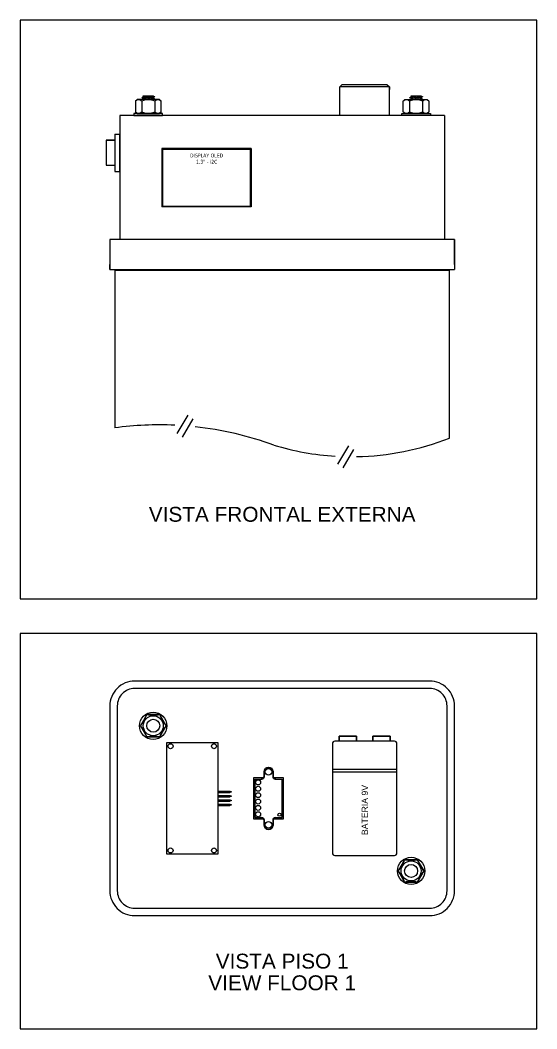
# Model space of a CAD drawing. Header units: millimetres. Extents: x 964 to 2741, y 814 to 2223.
# Drawn here: x 1795 to 2003.4, y 1640.8 to 2047.2 of the extents above; entities that cross this region are included whole.
import ezdxf

# ---------------------------------------------------------------- set-up
doc = ezdxf.new("R2010")
doc.units = ezdxf.units.MM
doc.linetypes.add('CONTINU', pattern=[0])
doc.linetypes.add('HIDDEN2', pattern=[0.1875, 0.125, -0.0625])
doc.layers.add('BOLTS', color=9, linetype='Continuous')
doc.layers.add('contorno', color=7, linetype='CONTINU', lineweight=30)
doc.layers.add('Taglio', color=7, linetype='Continuous', true_color=0xc0240f)
doc.styles.get("Standard").update_dxf_attribs({"font": 'arial.ttf'})
doc.styles.add('times 2', font='tahoma.ttf')

# ---------------------------------------------------------------- blocks, each defined once
blk = doc.blocks.new('acima')
for points in [[(2082.15, 1497.55), (2201.15, 1497.55, 0.414214), (2211.15, 1507.55), (2211.15, 1582.05, 0.414214), (2201.15, 1592.05), (2082.15, 1592.05, 0.414214), (2072.15, 1582.05), (2072.15, 1507.55, 0.414214)], [(2208.15, 1582.05, 0.414214), (2201.15, 1589.05), (2082.15, 1589.05, 0.414214), (2075.15, 1582.05), (2075.15, 1507.55, 0.414214), (2082.15, 1500.55), (2201.15, 1500.55, 0.414214), (2208.15, 1507.55)]]:
    blk.add_lwpolyline(points, format="xyb", close=True)
blk = doc.blocks.new('A$C39A03A76')
at = {"layer": 'BOLTS', "color": 251}
blk.add_lwpolyline([(-0.016, 0, 0.099848), (-0.008, 0.0139, 0.099848), (0.008, 0.0139, 0.099848), (0.016, 0, 0.099848), (0.008, -0.0139, 0.099848), (-0.008, -0.0139, 0.099848)], format="xyb", close=True, dxfattribs=at)
at = {"layer": 'BOLTS', "color": 252}
blk.add_lwpolyline([(0.016, 0), (0.008, 0.0139), (-0.008, 0.0139), (-0.016, 0), (-0.008, -0.0139), (0.008, -0.0139)], close=True, dxfattribs=at)
at = {"layer": 'BOLTS', "color": 251}
blk.add_circle((0, 0), 0.0124, dxfattribs=at)
at = {"layer": 'BOLTS', "color": 9}
blk.add_circle((0, 0), 0.008, dxfattribs=at)
blk = doc.blocks.new('BATERIARIA')
for p, q in [((1124.69, 2121.75), (1124.69, 2097.75)), ((1169.69, 2122.75), (1125.69, 2122.75)), ((1159.43, 2122.75), (1158.43, 2122.75)), ((1158.43, 2122.75), (1158.43, 2096.75)), ((1159.43, 2122.75), (1159.43, 2096.75)), ((1170.69, 2097.75), (1170.69, 2121.75)), ((1125.69, 2096.75), (1169.69, 2096.75))]:
    blk.add_line(p, q)
for centre, start, end in [((1125.69, 2121.75), 90, 180), ((1169.69, 2121.75), 0, 90), ((1125.69, 2097.75), 180, 270), ((1169.69, 2097.75), 270, 0)]:
    blk.add_arc(centre, 1, start, end)
at = {"layer": 'contorno'}
for p, q in [((1170.69, 2120), (1172.69, 2120)), ((1172.69, 2120), (1172.69, 2113)), ((1172.69, 2113), (1170.69, 2113)), ((1172.69, 2106.5), (1170.69, 2106.5)), ((1172.69, 2099.5), (1172.69, 2106.5)), ((1170.69, 2099.5), (1172.69, 2099.5))]:
    blk.add_line(p, q, dxfattribs=at)
at = {"layer": 'contorno', "insert": (1132.91, 2110.93), "char_height": 2.5, "attachment_point": 1}
blk.add_mtext_dynamic_manual_height_columns('BATERIA 9V', width=21.9614, gutter_width=12.5, heights=[0], dxfattribs=at)

msp = doc.modelspace()

# ---------------------------------------------------------------- linework, layer by layer
for p, q in [((1795.037, 2047.247), (1795.037, 1814.08)), ((2003.409, 2047.247), (1795.037, 2047.247)), ((2003.409, 1814.08), (2003.409, 2047.247)), ((1924.954, 2021.329), (1923.954, 2020.329)), ((1923.954, 2008.829), (1923.954, 2020.329)), ((1943.954, 2020.329), (1923.954, 2020.329)), ((1924.954, 2021.329), (1942.954, 2021.329)), ((1942.954, 2021.329), (1943.954, 2020.329)), ((1943.954, 2008.829), (1943.954, 2020.329)), ((1943.954, 2020.329), (1943.954, 2019.329)), ((1848.839, 2016.597), (1844.569, 2016.597)), ((1956.839, 2016.597), (1952.569, 2016.597)), ((1842.182, 2015.329), (1841.504, 2014.651)), ((1841.504, 2014.651), (1841.504, 2010.288)), ((1851.225, 2015.329), (1842.182, 2015.329)), ((1844.104, 2014.651), (1844.104, 2010.288)), ((1849.304, 2014.651), (1849.304, 2010.288)), ((1851.904, 2014.651), (1851.225, 2015.329)), ((1851.904, 2010.288), (1851.904, 2014.651)), ((1949.504, 2014.651), (1950.182, 2015.329)), ((1949.504, 2010.288), (1949.504, 2014.651)), ((1950.182, 2015.329), (1959.225, 2015.329)), ((1952.104, 2014.651), (1952.104, 2010.288)), ((1957.304, 2014.651), (1957.304, 2010.288)), ((1959.225, 2015.329), (1959.904, 2014.651)), ((1959.904, 2014.651), (1959.904, 2010.288)), ((1966.204, 2008.829), (1835.204, 2008.829)), ((1835.204, 2008.829), (1835.204, 1958.829)), ((1852.493, 2009.609), (1840.915, 2009.609)), ((1840.915, 2009.609), (1840.915, 2008.829)), ((1840.915, 2008.829), (1852.493, 2008.829)), ((1841.504, 2010.288), (1842.182, 2009.609)), ((1842.182, 2009.609), (1851.225, 2009.609)), ((1851.225, 2009.609), (1851.904, 2010.288)), ((1852.493, 2008.829), (1852.493, 2009.609)), ((1948.915, 2009.609), (1960.493, 2009.609)), ((1948.915, 2008.829), (1948.915, 2009.609)), ((1960.493, 2008.829), (1948.915, 2008.829)), ((1950.182, 2009.609), (1949.504, 2010.288)), ((1959.225, 2009.609), (1950.182, 2009.609)), ((1959.904, 2010.288), (1959.225, 2009.609)), ((1960.493, 2009.609), (1960.493, 2008.829)), ((1966.204, 2008.829), (1966.204, 1958.829)), ((1833.204, 2001.329), (1835.204, 2001.329)), ((1833.204, 2001.329), (1833.204, 1986.329)), ((1835.204, 1986.329), (1835.204, 2001.329)), ((1829.704, 1998.829), (1833.204, 1998.829)), ((1833.204, 1998.829), (1829.704, 1998.829)), ((1829.704, 1998.829), (1829.704, 1988.829)), ((1852.479, 1972.329), (1852.479, 1995.329)), ((1852.479, 1995.329), (1852.479, 1972.329)), ((1852.479, 1995.329), (1887.979, 1995.329)), ((1887.979, 1995.329), (1887.979, 1972.329)), ((1887.979, 1972.329), (1887.979, 1995.329)), ((1829.704, 1988.829), (1833.204, 1988.829)), ((1833.204, 1986.329), (1835.204, 1986.329)), ((1852.479, 1972.329), (1887.979, 1972.329)), ((1831.204, 1958.829), (1831.204, 1946.829)), ((1831.204, 1958.829), (1831.204, 1946.829)), ((1970.204, 1958.829), (1831.204, 1958.829)), ((1970.204, 1958.829), (1970.204, 1946.829)), ((1970.204, 1948.829), (1970.204, 1958.829)), ((1831.204, 1946.829), (1831.204, 1948.829)), ((1831.204, 1946.829), (1970.204, 1946.829)), ((1833.204, 1946.329), (1833.204, 1882.958)), ((1968.204, 1946.329), (1833.204, 1946.329)), ((1836.204, 1946.829), (1836.204, 1946.329)), ((1965.204, 1946.829), (1965.204, 1946.329)), ((1965.204, 1946.329), (1965.204, 1946.829)), ((1968.204, 1878.801), (1968.204, 1946.329)), ((1862.663, 1888.031), (1858.284, 1880.647)), ((1864.723, 1886.659), (1860.344, 1879.274)), ((1927.435, 1875.66), (1923.056, 1868.276)), ((1929.496, 1874.288), (1925.117, 1866.903)), ((1795.037, 1814.08), (2003.409, 1814.08)), ((1795.037, 1800.094), (1795.037, 1640.781)), ((2003.409, 1800.094), (1795.037, 1800.094)), ((2003.409, 1640.781), (2003.409, 1800.094)), ((1854.204, 1711.157), (1854.204, 1756.157)), ((1854.204, 1756.157), (1874.704, 1756.157)), ((1874.704, 1756.157), (1874.704, 1711.157)), ((1889.704, 1741.407), (1892.397, 1741.407)), ((1898.01, 1741.407), (1900.704, 1741.407)), ((1900.704, 1725.907), (1900.704, 1741.407)), ((1874.704, 1738.657), (1874.704, 1728.657)), ((1889.704, 1725.907), (1892.397, 1725.907)), ((1898.01, 1725.907), (1900.704, 1725.907)), ((1874.704, 1711.157), (1854.204, 1711.157)), ((1795.037, 1640.781), (2003.409, 1640.781))]:
    msp.add_line(p, q)
at = {"linetype": 'HIDDEN2'}
for p, q in [((1844.104, 2015.963), (1844.569, 2016.232)), ((1844.104, 2015.963), (1844.569, 2016.232)), ((1844.569, 2016.232), (1848.839, 2016.597)), ((1844.569, 2016.232), (1848.839, 2016.597)), ((1848.839, 2016.138), (1844.569, 2015.773)), ((1848.839, 2016.138), (1844.569, 2015.773)), ((1848.839, 2016.597), (1849.304, 2016.407)), ((1848.839, 2016.597), (1849.304, 2016.407)), ((1849.304, 2016.407), (1848.839, 2016.138)), ((1849.304, 2016.407), (1848.839, 2016.138)), ((1952.104, 2015.963), (1952.569, 2016.232)), ((1952.104, 2015.963), (1952.569, 2016.232)), ((1952.569, 2016.232), (1956.839, 2016.597)), ((1952.569, 2016.232), (1956.839, 2016.597)), ((1956.839, 2016.138), (1952.569, 2015.773)), ((1956.839, 2016.138), (1952.569, 2015.773)), ((1956.839, 2016.597), (1957.304, 2016.407)), ((1956.839, 2016.597), (1957.304, 2016.407)), ((1957.304, 2016.407), (1956.839, 2016.138)), ((1957.304, 2016.407), (1956.839, 2016.138)), ((1844.569, 2015.773), (1844.104, 2015.963)), ((1844.569, 2015.773), (1844.104, 2015.963)), ((1844.545, 2015.329), (1844.569, 2015.343)), ((1844.569, 2015.343), (1848.839, 2015.708)), ((1848.839, 2015.708), (1849.304, 2015.518)), ((1849.304, 2015.518), (1848.978, 2015.329)), ((1952.569, 2015.773), (1952.104, 2015.963)), ((1952.569, 2015.773), (1952.104, 2015.963)), ((1952.545, 2015.329), (1952.569, 2015.343)), ((1952.569, 2015.343), (1956.839, 2015.708)), ((1956.839, 2015.708), (1957.304, 2015.518)), ((1957.304, 2015.518), (1956.978, 2015.329))]:
    msp.add_line(p, q, dxfattribs=at)
at = {"linetype": 'Continuous'}
for p, q in [((1844.569, 2016.597), (1844.569, 2016.232)), ((1844.569, 2016.597), (1844.569, 2016.232)), ((1848.839, 2016.138), (1848.839, 2015.708)), ((1952.569, 2016.597), (1952.569, 2016.232)), ((1952.569, 2016.597), (1952.569, 2016.232)), ((1956.839, 2016.138), (1956.839, 2015.708)), ((1844.569, 2015.773), (1844.569, 2015.343)), ((1952.569, 2015.773), (1952.569, 2015.343))]:
    msp.add_line(p, q, dxfattribs=at)
for points in [[(1874.704, 1736.503), (1879.582, 1736.503)], [(1874.704, 1735.987), (1879.582, 1735.987)], [(1879.582, 1736.503), (1880.306, 1736.245), (1880.306, 1736.245), (1879.582, 1735.987)], [(1874.704, 1734.777), (1879.582, 1734.777)], [(1874.704, 1734.261), (1879.582, 1734.261)], [(1874.704, 1733.052), (1879.582, 1733.052)], [(1874.704, 1732.536), (1879.582, 1732.536)], [(1879.582, 1734.777), (1880.306, 1734.519), (1880.306, 1734.519), (1879.582, 1734.261)], [(1879.582, 1733.052), (1880.306, 1732.794), (1880.306, 1732.794), (1879.582, 1732.536)], [(1874.704, 1731.326), (1879.582, 1731.326)], [(1874.704, 1730.81), (1879.582, 1730.81)], [(1879.582, 1731.326), (1880.306, 1731.068), (1880.306, 1731.068), (1879.582, 1730.81)]]:
    msp.add_lwpolyline(points)
for centre, radius in [((1848.704, 1762.907), 5.5), ((1855.704, 1754.657), 1), ((1873.204, 1754.657), 1), ((1895.204, 1744.35), 1.344), ((1891.006, 1740.087), 1), ((1891.006, 1737.517), 1), ((1891.006, 1734.947), 1), ((1891.006, 1732.377), 1), ((1891.006, 1729.807), 1), ((1891.006, 1727.237), 1), ((1899.631, 1727.073), 0.642), ((1895.204, 1722.963), 1.344), ((1855.704, 1712.657), 1), ((1873.204, 1712.657), 1), ((1952.704, 1704.407), 5.5)]:
    msp.add_circle(centre, radius)
for centre, radius, start, end in [((1842.804, 2013.317), 1.863, 45.74302, 134.25698), ((1846.704, 2008.522), 6.658, 67.01324, 112.98676), ((1850.604, 2013.317), 1.863, 45.74302, 134.25698), ((1950.804, 2013.317), 1.863, 45.74302, 134.25698), ((1954.704, 2008.522), 6.658, 67.01324, 112.98676), ((1958.604, 2013.317), 1.863, 45.74302, 134.25698), ((1842.804, 2011.622), 1.863, 225.74302, 314.25698), ((1846.704, 2016.417), 6.658, 247.01324, 292.98676), ((1850.604, 2011.622), 1.863, 225.74302, 314.25698), ((1950.804, 2011.622), 1.863, 225.74302, 314.25698), ((1954.704, 2016.417), 6.658, 247.01324, 292.98676), ((1958.604, 2011.622), 1.863, 225.74302, 314.25698), ((1851.189, 1750.044), 134.125, 87.3404, 97.70627), ((1851.189, 1750.044), 134.125, 69.87693, 83.80742), ((1928.687, 1979.962), 108.605, 271.03163, 291.33716), ((1928.687, 1979.962), 108.605, 253.21991, 266.53692)]:
    msp.add_arc(centre, radius, start, end)
at = {"layer": 'contorno'}
for p, q in [((1893.397, 1744.35), (1893.397, 1742.407)), ((1897.01, 1744.35), (1897.01, 1742.407)), ((1889.704, 1741.407), (1889.704, 1725.907)), ((1900.704, 1725.907), (1900.704, 1741.407)), ((1893.397, 1722.963), (1893.397, 1724.907)), ((1897.01, 1722.963), (1897.01, 1724.907))]:
    msp.add_line(p, q, dxfattribs=at)
for centre, radius, start, end in [((1895.204, 1744.35), 1.806, 0, 180), ((1892.397, 1742.407), 1, 270, 0), ((1898.01, 1742.407), 1, 180, 270), ((1892.397, 1724.907), 1, 0, 90), ((1898.01, 1724.907), 1, 90, 180), ((1895.204, 1722.963), 1.806, 180, 0)]:
    msp.add_arc(centre, radius, start, end, dxfattribs=at)
at = {"layer": 'Taglio'}
for p, q in [((1852.229, 1995.579), (1852.229, 1972.079)), ((1888.229, 1995.579), (1852.229, 1995.579)), ((1888.229, 1995.579), (1888.229, 1972.079)), ((1888.229, 1972.079), (1852.229, 1972.079)), ((1889.204, 1741.907), (1889.204, 1725.407)), ((1893.263, 1741.907), (1889.204, 1741.907)), ((1901.204, 1741.907), (1897.144, 1741.907)), ((1901.204, 1725.407), (1901.204, 1741.907)), ((1889.204, 1725.407), (1893.263, 1725.407)), ((1897.144, 1725.407), (1901.204, 1725.407))]:
    msp.add_line(p, q, dxfattribs=at)

# ---------------------------------------------------------------- block references
msp.add_blockref('acima', (-240.944, 188.854))
at = {"rotation": 89.99999999999982}
msp.add_blockref('BATERIARIA', (4043.708, 585.97), dxfattribs=at)
at = {"layer": 'BOLTS', "xscale": 325.0394940790343, "yscale": 325.0394940790343, "zscale": 325.0394940790343, "rotation": 180}
msp.add_blockref('A$C39A03A76', (1848.704, 1762.907), dxfattribs=at)
at = {"layer": 'BOLTS', "xscale": 325.0394940790343, "yscale": 325.0394940790343, "zscale": 325.0394940790343}
msp.add_blockref('A$C39A03A76', (1952.704, 1704.407), dxfattribs=at)

# ---------------------------------------------------------------- texts
at = {"insert": (1863.076, 1993.474), "char_height": 1.5, "attachment_point": 1, "style": 'times 2'}
msp.add_mtext_dynamic_manual_height_columns('\\pxqc;DISPLAY OLED 1,3" - i2C', width=14.32708, gutter_width=5, heights=[5.975], dxfattribs=at)
at = {"char_height": 6, "attachment_point": 8}
for s, insert in [('VISTA FRONTAL EXTERNA', (1900.704, 1845.032)), ('VISTA PISO 1', (1900.704, 1664.97)), ('VIEW FLOOR 1', (1900.704, 1656.247))]:
    msp.add_mtext_dynamic_manual_height_columns(s, width=117.05032, gutter_width=12.5, heights=[5.174], dxfattribs=dict(at, insert=insert))

doc.saveas('drawing.dxf')
